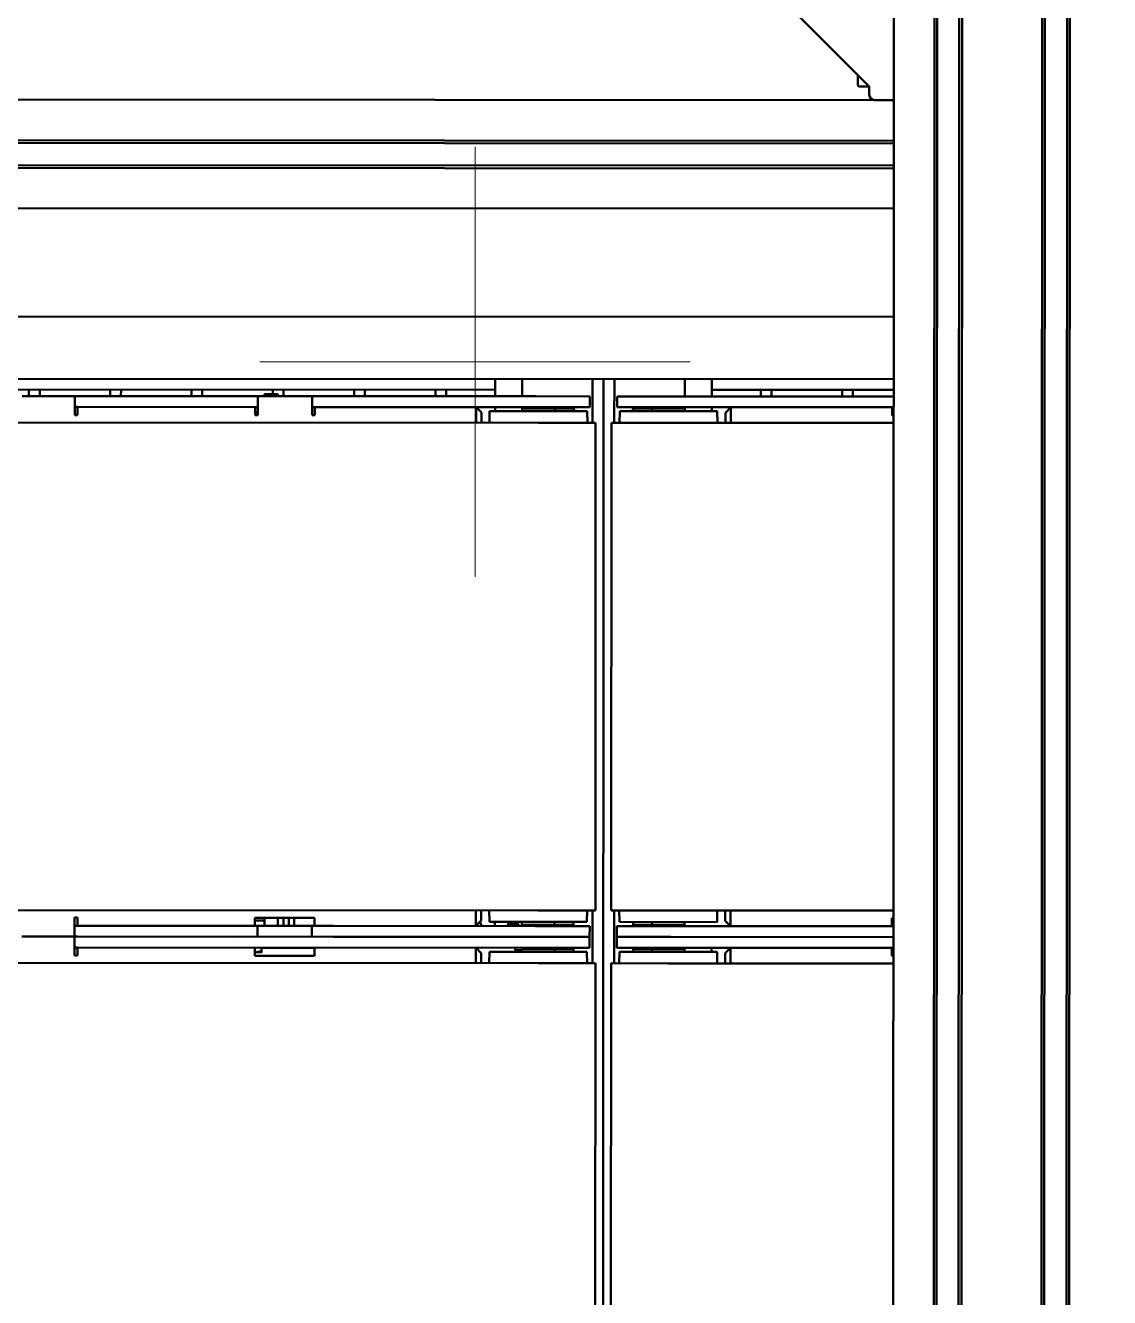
# Model space of a CAD drawing. Header units: millimetres. Extents: x 845401 to 948039, y 511594 to 550263.
# Drawn here: x 913294.2 to 913694.1, y 537107.3 to 537576.8 of the extents above; entities that cross this region are included whole.
import ezdxf

# ---------------------------------------------------------------- set-up
doc = ezdxf.new("R2010")
doc.units = ezdxf.units.MM
doc.layers.add('00', color=7, linetype='Continuous')
doc.layers.add('A-剖-0.10mm.......SECT-L01', color=255, linetype='Continuous', lineweight=18)
doc.layers.add('可见 (ISO)', color=7, linetype='Continuous', lineweight=50)

# ---------------------------------------------------------------- blocks, each defined once
blk = doc.blocks.new('单件分离新结构核图')
at = {"layer": '可见 (ISO)'}
for p, q in [((4619876.37, 896203.08), (4619876.37, 896285.08)), ((4619891.37, 895506.33), (4619891.37, 896285.08)), ((4619892.37, 895506.33), (4619892.37, 896285.08)), ((4619900.57, 895506.33), (4619900.57, 896285.08)), ((4619901.57, 895506.33), (4619901.57, 896285.08)), ((4619931.17, 895506.33), (4619931.17, 896285.08)), ((4619932.17, 895506.33), (4619932.17, 896285.08)), ((4619940.37, 895506.33), (4619940.37, 896285.08)), ((4619941.37, 895506.33), (4619941.37, 896285.08)), ((4619799.37, 896276.08), (4619867.37, 896208.08)), ((4619863.17, 896208.68), (4619863.17, 896212.28)), ((4619863.77, 896208.08), (4619867.37, 896208.08)), ((4619867.37, 896208.08), (4619867.37, 896205.08)), ((4619359.37, 896203.08), (4619869.37, 896203.08)), ((4619869.37, 896203.08), (4619876.37, 896203.08)), ((4619876.37, 895503.33), (4619876.37, 896203.08)), ((4619359.37, 896188.08), (4619876.37, 896188.08)), ((4619359.37, 896187.08), (4619876.37, 896187.08)), ((4619359.37, 896178.88), (4619876.37, 896178.88)), ((4619359.37, 896177.88), (4619876.37, 896177.88)), ((4619356.37, 896163.08), (4619876.37, 896163.08)), ((4619876.37, 896123.08), (4619359.87, 896123.08)), ((4619876.37, 896100.08), (4619364.37, 896100.08)), ((4619729.37, 896093.68), (4619729.37, 896100.08)), ((4619739.37, 896100.08), (4619739.37, 896093.68)), ((4619765.37, 896100.08), (4619765.37, 896083.93)), ((4619769.37, 894486.08), (4619769.37, 896100.08)), ((4619769.37, 896100.08), (4619769.37, 894486.08)), ((4619773.37, 896083.93), (4619773.37, 896100.08)), ((4619799.37, 896093.68), (4619799.37, 896100.08)), ((4619809.37, 896100.08), (4619809.37, 896093.68)), ((4619499.37, 896096.08), (4619729.37, 896096.08)), ((4619557.37, 896096.08), (4619557.37, 896093.68)), ((4619561.37, 896096.08), (4619561.37, 896093.68)), ((4619587.37, 896096.08), (4619587.37, 896093.68)), ((4619591.37, 896096.08), (4619591.37, 896093.68)), ((4619617.37, 896096.08), (4619617.37, 896093.68)), ((4619621.37, 896096.08), (4619621.37, 896093.68)), ((4619644.37, 896094.43), (4619644.37, 896093.68)), ((4619648.87, 896094.43), (4619644.37, 896094.43)), ((4619647.37, 896096.08), (4619647.37, 896094.43)), ((4619651.37, 896096.08), (4619651.37, 896093.68)), ((4619677.37, 896096.08), (4619677.37, 896093.68)), ((4619681.37, 896096.08), (4619681.37, 896093.68)), ((4619707.37, 896096.08), (4619707.37, 896093.68)), ((4619711.37, 896096.08), (4619711.37, 896093.68)), ((4619809.37, 896096.08), (4619876.37, 896096.08)), ((4619827.37, 896096.08), (4619827.37, 896093.68)), ((4619831.37, 896096.08), (4619831.37, 896093.68)), ((4619857.37, 896096.08), (4619857.37, 896093.68)), ((4619861.37, 896096.08), (4619861.37, 896093.68)), ((4619573.87, 896093.68), (4619554.87, 896093.68)), ((4619574.37, 896093.68), (4619573.87, 896093.68)), ((4619574.37, 896093.68), (4619575.37, 896093.68)), ((4619574.37, 896089.68), (4619574.37, 896093.68)), ((4619574.37, 896086.68), (4619574.37, 896093.18)), ((4619575.37, 896089.68), (4619574.37, 896089.68)), ((4619640.87, 896093.68), (4619575.37, 896093.68)), ((4619575.37, 896089.68), (4619640.87, 896089.68)), ((4619575.37, 896087.18), (4619575.37, 896089.68)), ((4619640.87, 896093.68), (4619641.87, 896093.68)), ((4619641.87, 896089.68), (4619640.87, 896089.68)), ((4619640.87, 896089.68), (4619640.87, 896087.18)), ((4619642.37, 896093.68), (4619641.87, 896093.68)), ((4619641.87, 896089.68), (4619641.87, 896093.68)), ((4619641.87, 896086.68), (4619641.87, 896093.18)), ((4619661.37, 896093.68), (4619642.37, 896093.68)), ((4619649.37, 896093.93), (4619649.37, 896093.68)), ((4619661.87, 896093.68), (4619661.37, 896093.68)), ((4619661.87, 896093.68), (4619662.87, 896093.68)), ((4619661.87, 896089.68), (4619661.87, 896093.68)), ((4619661.87, 896086.68), (4619661.87, 896093.18)), ((4619662.87, 896089.68), (4619661.87, 896089.68)), ((4619744.37, 896093.68), (4619662.87, 896093.68)), ((4619662.87, 896089.68), (4619744.37, 896089.68)), ((4619662.87, 896087.18), (4619662.87, 896089.68)), ((4619724.37, 896087.68), (4619722.37, 896089.68)), ((4619722.37, 896087.18), (4619722.37, 896089.68)), ((4619729.37, 896088.18), (4619729.37, 896089.68)), ((4619739.37, 896089.68), (4619739.37, 896089.18)), ((4619739.87, 896089.68), (4619739.37, 896089.18)), ((4619744.37, 896093.68), (4619764.37, 896093.68)), ((4619764.37, 896089.68), (4619744.37, 896089.68)), ((4619750.87, 896089.68), (4619751.37, 896089.18)), ((4619757.87, 896089.68), (4619758.37, 896089.18)), ((4619764.37, 896089.68), (4619764.37, 896093.68)), ((4619774.37, 896093.68), (4619794.37, 896093.68)), ((4619774.37, 896089.68), (4619774.37, 896093.68)), ((4619794.37, 896089.68), (4619774.37, 896089.68)), ((4619780.87, 896089.68), (4619780.37, 896089.18)), ((4619787.87, 896089.68), (4619787.37, 896089.18)), ((4619875.87, 896093.68), (4619794.37, 896093.68)), ((4619794.37, 896089.68), (4619875.87, 896089.68)), ((4619798.87, 896089.68), (4619799.37, 896089.18)), ((4619799.37, 896089.18), (4619799.37, 896089.68)), ((4619809.37, 896089.68), (4619809.37, 896088.18)), ((4619816.37, 896089.68), (4619814.37, 896087.68)), ((4619816.37, 896089.68), (4619816.37, 896087.18)), ((4619875.87, 896093.68), (4619876.37, 896093.68)), ((4619876.37, 896089.68), (4619875.87, 896089.68)), ((4619875.87, 896089.68), (4619875.87, 896087.18)), ((4619575.37, 896086.68), (4619574.37, 896086.68)), ((4619575.37, 896087.18), (4619575.37, 896086.68)), ((4619641.87, 896087.68), (4619640.87, 896087.68)), ((4619640.87, 896086.68), (4619640.87, 896087.18)), ((4619641.87, 896086.68), (4619640.87, 896086.68)), ((4619662.87, 896086.68), (4619661.87, 896086.68)), ((4619662.87, 896087.18), (4619662.87, 896086.68)), ((4619722.37, 896087.18), (4619722.37, 896083.93)), ((4619724.37, 896087.68), (4619724.37, 896087.18)), ((4619724.37, 896083.93), (4619724.37, 896087.18)), ((4619727.37, 896088.18), (4619727.27, 896083.93)), ((4619763.37, 896088.18), (4619727.37, 896088.18)), ((4619751.37, 896089.18), (4619739.37, 896089.18)), ((4619739.37, 896088.18), (4619739.37, 896089.18)), ((4619758.37, 896089.18), (4619751.37, 896089.18)), ((4619751.37, 896088.18), (4619751.37, 896089.18)), ((4619758.37, 896088.18), (4619758.37, 896089.18)), ((4619758.37, 896088.38), (4619759.37, 896088.38)), ((4619759.37, 896088.38), (4619759.37, 896088.18)), ((4619763.37, 896088.18), (4619763.46, 896083.93)), ((4619775.37, 896088.18), (4619775.27, 896083.93)), ((4619811.37, 896088.18), (4619775.37, 896088.18)), ((4619779.37, 896088.38), (4619780.37, 896088.38)), ((4619779.37, 896088.18), (4619779.37, 896088.38)), ((4619787.37, 896089.18), (4619780.37, 896089.18)), ((4619780.37, 896088.18), (4619780.37, 896089.18)), ((4619799.37, 896089.18), (4619787.37, 896089.18)), ((4619787.37, 896088.18), (4619787.37, 896089.18)), ((4619799.37, 896088.18), (4619799.37, 896089.18)), ((4619811.37, 896088.18), (4619811.46, 896083.93)), ((4619814.37, 896087.18), (4619814.37, 896087.68)), ((4619814.37, 896087.18), (4619814.37, 896083.93)), ((4619816.37, 896083.93), (4619816.37, 896087.18)), ((4619875.87, 896086.68), (4619875.87, 896087.18)), ((4619876.37, 896086.68), (4619875.87, 896086.68)), ((4619745.37, 896083.93), (4619383.37, 896083.93)), ((4619745.37, 896083.93), (4619766.47, 896083.93)), ((4619766.47, 896083.93), (4619766.47, 895903.93)), ((4619772.27, 896083.93), (4619793.37, 896083.93)), ((4619772.27, 896083.93), (4619772.27, 895903.93)), ((4619876.37, 896083.93), (4619793.37, 896083.93)), ((4619745.37, 895903.93), (4619383.37, 895903.93)), ((4619722.37, 895903.93), (4619722.37, 895900.68)), ((4619724.37, 895900.68), (4619724.37, 895903.93)), ((4619727.37, 895899.68), (4619727.27, 895903.93)), ((4619745.37, 895903.93), (4619766.47, 895903.93)), ((4619763.37, 895899.68), (4619763.46, 895903.93)), ((4619765.37, 895903.93), (4619765.37, 895884.43)), ((4619772.27, 895903.93), (4619793.37, 895903.93)), ((4619773.37, 895884.43), (4619773.37, 895903.93)), ((4619775.37, 895899.68), (4619775.27, 895903.93)), ((4619876.37, 895903.93), (4619793.37, 895903.93)), ((4619811.37, 895899.68), (4619811.46, 895903.93)), ((4619814.37, 895903.93), (4619814.37, 895900.68)), ((4619816.37, 895900.68), (4619816.37, 895903.93)), ((4619574.37, 895901.18), (4619574.37, 895894.68)), ((4619574.37, 895901.18), (4619575.37, 895901.18)), ((4619574.37, 895898.18), (4619575.37, 895898.18)), ((4619574.37, 895894.18), (4619574.37, 895898.18)), ((4619575.37, 895901.18), (4619575.37, 895900.68)), ((4619575.37, 895898.18), (4619575.37, 895900.68)), ((4619633.87, 895898.18), (4619575.37, 895898.18)), ((4619633.87, 895898.18), (4619640.48, 895898.18)), ((4619640.48, 895898.18), (4619640.87, 895898.18)), ((4619640.87, 895900.68), (4619640.87, 895901.18)), ((4619640.87, 895901.18), (4619662.87, 895901.18)), ((4619640.87, 895900.68), (4619640.87, 895898.18)), ((4619644.17, 895900.18), (4619640.87, 895900.18)), ((4619640.87, 895898.18), (4619641.87, 895898.18)), ((4619645.87, 895898.18), (4619641.87, 895898.18)), ((4619641.87, 895894.18), (4619641.87, 895898.18)), ((4619644.37, 895901.18), (4619644.37, 895898.18)), ((4619657.87, 895898.18), (4619645.87, 895898.18)), ((4619649.37, 895901.18), (4619649.37, 895898.18)), ((4619651.37, 895901.18), (4619651.37, 895898.18)), ((4619653.37, 895901.18), (4619653.37, 895898.18)), ((4619655.37, 895898.18), (4619655.37, 895901.18)), ((4619661.87, 895898.18), (4619657.87, 895898.18)), ((4619661.87, 895898.18), (4619662.87, 895898.18)), ((4619661.87, 895894.18), (4619661.87, 895898.18)), ((4619662.87, 895901.18), (4619662.87, 895900.68)), ((4619662.87, 895898.18), (4619662.87, 895900.68)), ((4619662.87, 895898.18), (4619663.25, 895898.18)), ((4619663.25, 895898.18), (4619669.87, 895898.18)), ((4619744.37, 895898.18), (4619669.87, 895898.18)), ((4619722.37, 895898.18), (4619722.37, 895900.68)), ((4619724.37, 895900.18), (4619722.37, 895898.18)), ((4619724.37, 895900.68), (4619724.37, 895900.18)), ((4619763.37, 895899.68), (4619727.37, 895899.68)), ((4619729.37, 895898.18), (4619729.37, 895899.68)), ((4619734.57, 895899.28), (4619734.14, 895898.85)), ((4619738.14, 895898.85), (4619734.14, 895898.85)), ((4619734.14, 895898.18), (4619734.14, 895898.85)), ((4619734.57, 895899.28), (4619737.71, 895899.28)), ((4619737.71, 895899.28), (4619738.14, 895898.85)), ((4619738.14, 895898.18), (4619738.14, 895898.85)), ((4619739.37, 895898.68), (4619739.37, 895899.68)), ((4619739.37, 895898.68), (4619739.37, 895898.18)), ((4619739.37, 895898.68), (4619751.37, 895898.68)), ((4619739.87, 895898.18), (4619739.37, 895898.68)), ((4619744.37, 895898.18), (4619764.37, 895898.18)), ((4619750.87, 895898.18), (4619751.37, 895898.68)), ((4619751.37, 895898.68), (4619751.37, 895899.68)), ((4619751.37, 895898.68), (4619758.37, 895898.68)), ((4619757.87, 895898.18), (4619758.37, 895898.68)), ((4619758.37, 895898.68), (4619758.37, 895899.68)), ((4619764.37, 895894.18), (4619764.37, 895898.18)), ((4619774.37, 895898.18), (4619794.37, 895898.18)), ((4619774.37, 895894.18), (4619774.37, 895898.18)), ((4619811.37, 895899.68), (4619775.37, 895899.68)), ((4619780.37, 895898.68), (4619780.37, 895899.68)), ((4619780.37, 895898.68), (4619787.37, 895898.68)), ((4619780.87, 895898.18), (4619780.37, 895898.68)), ((4619787.37, 895898.68), (4619787.37, 895899.68)), ((4619787.37, 895898.68), (4619799.37, 895898.68)), ((4619787.87, 895898.18), (4619787.37, 895898.68)), ((4619876.37, 895898.18), (4619794.37, 895898.18)), ((4619798.87, 895898.18), (4619799.37, 895898.68)), ((4619799.37, 895898.68), (4619799.37, 895899.68)), ((4619814.37, 895900.18), (4619814.37, 895900.68)), ((4619816.37, 895898.18), (4619814.37, 895900.18)), ((4619816.37, 895900.68), (4619816.37, 895898.18)), ((4619875.87, 895900.68), (4619875.87, 895901.18)), ((4619875.87, 895901.18), (4619876.37, 895901.18)), ((4619875.87, 895900.68), (4619875.87, 895898.18)), ((4619573.87, 895894.18), (4619554.87, 895894.18)), ((4619554.87, 895894.18), (4619573.87, 895894.18)), ((4619574.37, 895894.18), (4619573.87, 895894.18)), ((4619573.87, 895894.18), (4619574.37, 895894.18)), ((4619574.37, 895894.18), (4619575.37, 895894.18)), ((4619574.37, 895894.18), (4619574.37, 895890.18)), ((4619575.37, 895894.18), (4619574.37, 895894.18)), ((4619574.37, 895887.18), (4619574.37, 895893.68)), ((4619744.37, 895894.18), (4619575.37, 895894.18)), ((4619575.37, 895894.18), (4619633.87, 895894.18)), ((4619669.87, 895894.18), (4619744.37, 895894.18)), ((4619744.37, 895894.18), (4619764.37, 895894.18)), ((4619764.37, 895894.18), (4619744.37, 895894.18)), ((4619764.37, 895894.18), (4619764.37, 895890.18)), ((4619774.37, 895894.18), (4619794.37, 895894.18)), ((4619774.37, 895894.18), (4619774.37, 895890.18)), ((4619794.37, 895894.18), (4619774.37, 895894.18)), ((4619868.87, 895894.18), (4619794.37, 895894.18)), ((4619794.37, 895894.18), (4619876.37, 895894.18)), ((4619575.37, 895890.18), (4619574.37, 895890.18)), ((4619574.37, 895890.08), (4619575.37, 895890.08)), ((4619575.37, 895890.18), (4619744.37, 895890.18)), ((4619575.37, 895887.68), (4619575.37, 895890.18)), ((4619640.87, 895890.18), (4619640.87, 895887.68)), ((4619640.87, 895888.48), (4619641.31, 895888.48)), ((4619641.31, 895888.48), (4619643.31, 895888.48)), ((4619643.31, 895888.84), (4619643.31, 895890.18)), ((4619643.31, 895890.08), (4619662.87, 895890.08)), ((4619647.37, 895890.18), (4619647.37, 895890.08)), ((4619651.37, 895890.18), (4619651.37, 895890.08)), ((4619662.87, 895887.68), (4619662.87, 895890.18)), ((4619722.37, 895890.18), (4619724.37, 895888.18)), ((4619722.37, 895887.68), (4619722.37, 895890.18)), ((4619724.37, 895888.18), (4619724.37, 895887.68)), ((4619727.37, 895888.68), (4619727.27, 895884.43)), ((4619727.37, 895888.68), (4619763.37, 895888.68)), ((4619736.92, 895890.18), (4619736.92, 895889.28)), ((4619739.37, 895889.28), (4619736.92, 895889.28)), ((4619739.87, 895890.18), (4619739.37, 895889.68)), ((4619751.37, 895889.68), (4619739.37, 895889.68)), ((4619739.37, 895889.68), (4619739.37, 895888.68)), ((4619764.37, 895890.18), (4619744.37, 895890.18)), ((4619750.87, 895890.18), (4619751.37, 895889.68)), ((4619758.37, 895889.68), (4619751.37, 895889.68)), ((4619751.37, 895889.68), (4619751.37, 895888.68)), ((4619757.87, 895890.18), (4619758.37, 895889.68)), ((4619758.37, 895889.68), (4619758.37, 895888.68)), ((4619763.37, 895888.68), (4619763.46, 895884.43)), ((4619794.37, 895890.18), (4619774.37, 895890.18)), ((4619775.37, 895888.68), (4619775.27, 895884.43)), ((4619775.37, 895888.68), (4619811.37, 895888.68)), ((4619780.87, 895890.18), (4619780.37, 895889.68)), ((4619787.37, 895889.68), (4619780.37, 895889.68)), ((4619780.37, 895889.68), (4619780.37, 895888.68)), ((4619787.87, 895890.18), (4619787.37, 895889.68)), ((4619799.37, 895889.68), (4619787.37, 895889.68)), ((4619787.37, 895889.68), (4619787.37, 895888.68)), ((4619794.37, 895890.18), (4619868.87, 895890.18)), ((4619798.87, 895890.18), (4619799.37, 895889.68)), ((4619799.37, 895889.68), (4619799.37, 895890.18)), ((4619799.37, 895889.68), (4619799.37, 895888.68)), ((4619809.37, 895890.18), (4619809.37, 895888.68)), ((4619811.37, 895888.68), (4619811.46, 895884.43)), ((4619814.37, 895888.18), (4619816.37, 895890.18)), ((4619814.37, 895887.68), (4619814.37, 895888.18)), ((4619816.37, 895890.18), (4619816.37, 895887.68)), ((4619875.48, 895890.18), (4619868.87, 895890.18)), ((4619875.87, 895890.18), (4619875.48, 895890.18)), ((4619876.37, 895890.18), (4619875.87, 895890.18)), ((4619875.87, 895890.18), (4619875.87, 895887.68)), ((4619875.87, 895890.08), (4619876.37, 895890.08)), ((4619383.37, 895884.43), (4619745.37, 895884.43)), ((4619575.37, 895887.18), (4619574.37, 895887.18)), ((4619575.37, 895887.68), (4619575.37, 895887.18)), ((4619640.87, 895887.18), (4619640.87, 895887.68)), ((4619662.87, 895887.18), (4619640.87, 895887.18)), ((4619662.87, 895887.68), (4619662.87, 895887.18)), ((4619722.37, 895887.68), (4619722.37, 895884.43)), ((4619724.37, 895884.43), (4619724.37, 895887.68)), ((4619766.47, 895884.43), (4619745.37, 895884.43)), ((4619766.47, 895704.43), (4619766.47, 895884.43)), ((4619793.37, 895884.43), (4619772.27, 895884.43)), ((4619772.27, 895704.43), (4619772.27, 895884.43)), ((4619793.37, 895884.43), (4619876.37, 895884.43)), ((4619814.37, 895887.68), (4619814.37, 895884.43)), ((4619816.37, 895884.43), (4619816.37, 895887.68)), ((4619875.87, 895887.18), (4619875.87, 895887.68)), ((4619876.37, 895887.18), (4619875.87, 895887.18))]:
    blk.add_line(p, q, dxfattribs=at)
for centre, radius, start, end in [((4619863.77, 896208.68), 0.6, 180, 270), ((4619869.37, 896205.08), 2, 180, 270), ((4619648.87, 896093.93), 0.5, 0, 90), ((4619573.87, 896093.18), 0.5, 0, 90), ((4619642.37, 896093.18), 0.5, 90, 180), ((4619661.37, 896093.18), 0.5, 0, 90), ((4619644.17, 895900.38), 0.2, 270, 0), ((4619721.37, 895898.08), 3, 1.9102, 32.7527), ((4619573.87, 895894.68), 0.5, 270, 0), ((4619573.87, 895893.68), 0.5, 0, 90)]:
    blk.add_arc(centre, radius, start, end, dxfattribs=at)
for points, weights in [([(4619640.87, 895888.5), (4619641.09, 895888.48), (4619641.31, 895888.48)], [1.01360535693, 1.00888049391, 1]), ([(4619641.31, 895888.48), (4619642.24, 895888.48), (4619643.31, 895888.84)], [1, 1.0379548493, 1]), ([(4619643.31, 895888.84), (4619643.31, 895888.48), (4619643.31, 895888.48)], [1, 1.0379548493, 1])]:
    blk.add_rational_spline(points, weights, degree=2, dxfattribs=at)
blk = doc.blocks.new('C线')
at = {"layer": 'A-剖-0.10mm.......SECT-L01', "color": 1, "rotation": 359.9712527628268}
blk.add_blockref('单件分离新结构核图', (-3624841.16, -417498.02, 12.69), dxfattribs=at)
blk = doc.blocks.new('BC线平台')
at = {"layer": 'A-剖-0.10mm.......SECT-L01'}
h = blk.add_hatch(dxfattribs=at)
h.set_pattern_fill('CROSS', color=2, scale=50)
h.set_pattern_definition([(0, (691447.87, 341554.85), (317.5, 317.5), [158.75, -476.25]), (90, (691527.24, 341475.47), (-317.5, 317.5), [158.75, -476.25])])
h.paths.add_polyline_path([(791174.13, 370096.42), (802932.03, 370096.42), (802932.03, 366396.42), (791174.13, 366396.42)])

msp = doc.modelspace()

# ---------------------------------------------------------------- block references
at = {"layer": '00'}
for name, p in [('BC线平台', (120688.34, 168041.31, -0.98)), ('C线', (-81869.83, 61162.22))]:
    msp.add_blockref(name, p, dxfattribs=at)

doc.saveas('drawing.dxf')
